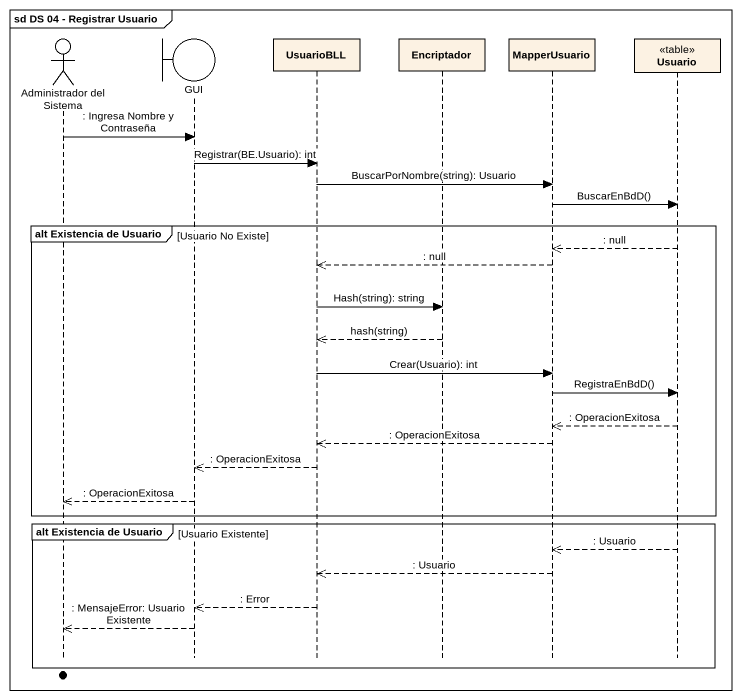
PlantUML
@startuml
mainframe sd DS 04 - Registrar Usuario
hide footbox
actor "Administrador del Sistema" as Administrador_del_Sistema
boundary GUI
participant UsuarioBLL
participant Encriptador
participant MapperUsuario
participant Usuario <<table>>

Administrador_del_Sistema -> GUI : : Ingresa Nombre y Contraseña
GUI -> UsuarioBLL : Registrar(BE.Usuario): int
UsuarioBLL -> MapperUsuario : BuscarPorNombre(string): Usuario
MapperUsuario -> Usuario : BuscarEnBdD()
group alt Existencia de Usuario [Usuario No Existe]
  Usuario -->> MapperUsuario : : null
  MapperUsuario -->> UsuarioBLL : : null
  UsuarioBLL -> Encriptador : Hash(string): string
  Encriptador -->> UsuarioBLL : hash(string)
  UsuarioBLL -> MapperUsuario : Crear(Usuario): int
  MapperUsuario -> Usuario : RegistraEnBdD()
  Usuario -->> MapperUsuario : : OperacionExitosa
  MapperUsuario -->> UsuarioBLL : : OperacionExitosa
  UsuarioBLL -->> GUI : : OperacionExitosa
  GUI -->> Administrador_del_Sistema : : OperacionExitosa
end
group alt Existencia de Usuario [Usuario Existente]
  Usuario -->> MapperUsuario : : Usuario
  MapperUsuario -->> UsuarioBLL : : Usuario
  UsuarioBLL -->> GUI : : Error
  GUI -->> Administrador_del_Sistema : : MensajeError: Usuario Existente
end
@enduml
